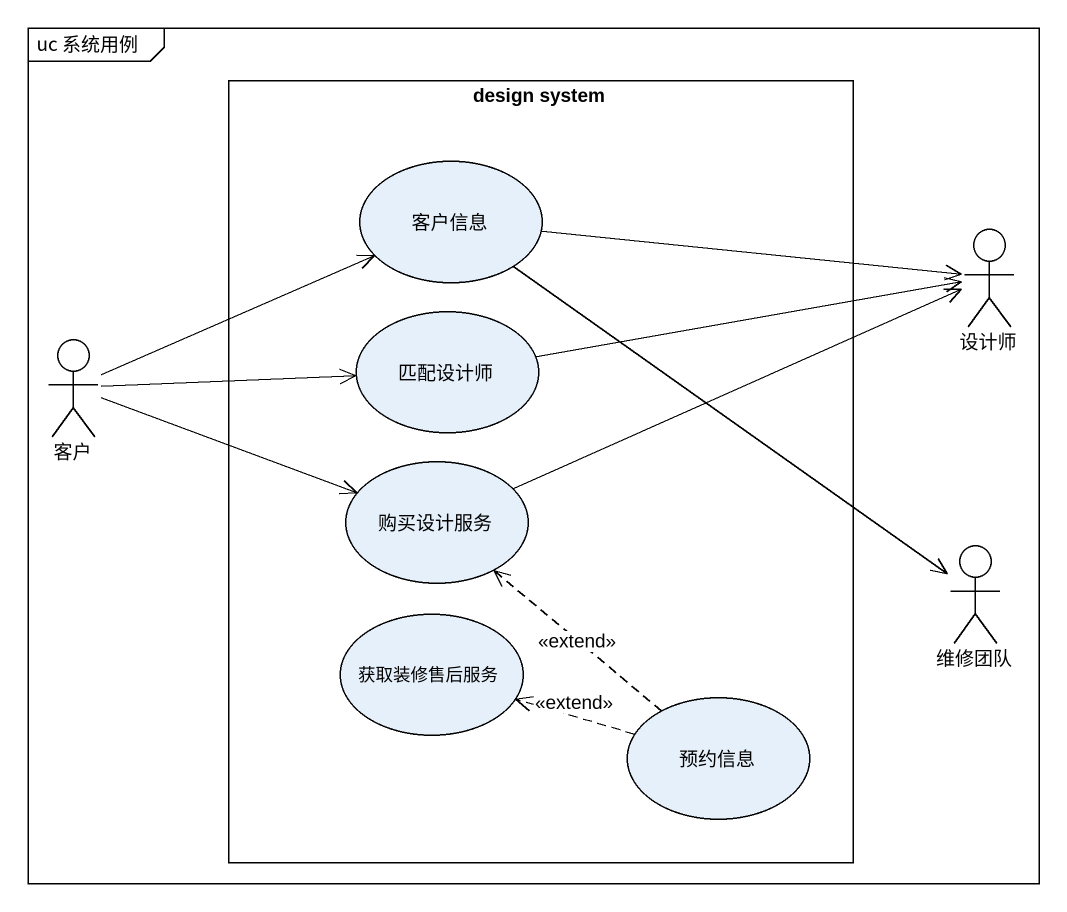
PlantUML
@startuml
mainframe uc 系统用例
rectangle "design system" as design_system {
  usecase 客户信息
  usecase 匹配设计师
  usecase 购买设计服务
  usecase 获取装修售后服务
  usecase 预约信息
}
actor 设计师
actor 客户
actor 维修团队
客户信息 -right-> 设计师
客户信息 --> 维修团队
客户 -right-> 客户信息
客户 -right-> 匹配设计师
客户 -right-> 购买设计服务
匹配设计师 -right-> 设计师
购买设计服务 -right-> 设计师
预约信息 .up.> 购买设计服务 : <<extend>>
预约信息 .left.> 获取装修售后服务 : <<extend>>
@enduml
